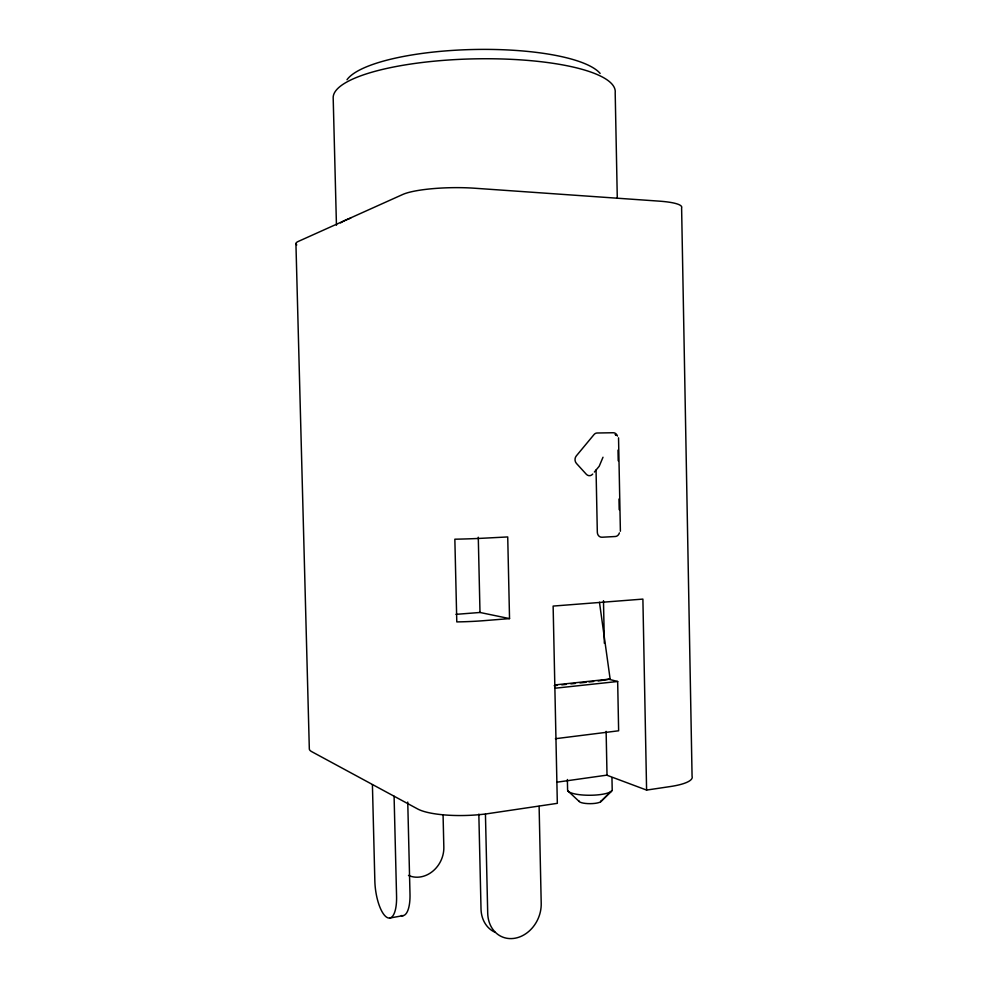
<?xml version="1.0" encoding="UTF-8"?>
<svg xmlns="http://www.w3.org/2000/svg" width="988" height="988" viewBox="0 0 988 988"><rect width="100%" height="100%" fill="white"/><g stroke="black" fill="none" stroke-linecap="round" stroke-linejoin="round"><path stroke-width="1.48" d="M603.001 457.234L599.197 466.274L594.381 472.042M601.124 801.305L611.955 790.622M600.642 801.762L611.029 791.536M599.457 602.235L610.139 679.077L598.172 680.991M389.914 918.013L403.203 915.629M606.126 731.355L607.015 775.259L646.597 790.079L670.148 786.572A49.375 11.313 0.2 0 0 692.069 776.309L681.609 207.925A49.968 8.447 -2.4 0 0 659.095 201.132L474.611 188.226A52.982 9.67 -1.1 0 0 402.721 194.488L298.265 241.443A44.262 6.657 -0.4 0 0 296.783 244.913M557.121 782.163L606.916 775.135M555.392 738.715L618.636 730.787L617.661 681.498L609.25 679.349M554.737 688.253L617.661 681.498M555.17 684.906L610.139 679.077M554.194 685.672L557.232 685.351M561.777 684.857L566.322 684.375M570.879 683.894L575.424 683.412M579.981 682.93L586.045 682.288M589.07 681.955L593.627 681.473M509.536 618.599L484.441 620.625A52.512 6.014 -1.4 0 1 456.789 621.909L454.851 539.201A52.599 3.038 -1.4 0 0 482.576 538.25L507.721 536.941L509.536 618.599L479.995 612.474L455.962 614.351M567.902 790.919L579.129 801.441M372.414 784.682L374.847 881.037A29.64 10.226 82.3 0 0 386.419 917.062A29.64 10.226 82.3 0 0 396.571 896.338L394.089 796.229M336.451 225.227L333.178 97.59A141.074 35.815 -1.3 0 1 476.265 58.823A141.074 35.815 -1.3 0 1 615.191 92.699L617.29 198.366M295.931 243.764L309.318 748.694A43.793 8.929 -2.5 0 0 311.776 751.683L417.628 808.95A52.302 12.918 -1.6 0 0 488.838 813.519L557.331 803.343L553.132 606.076L642.892 599.099L646.597 790.079M443.069 814.767L443.834 847.161A26.972 23.255 -63.4 0 1 408.489 875.43M407.748 802.034L409.995 894.029A29.517 10.411 82.1 0 1 401.35 915.543M485.441 814.161L487.714 913.258A31.085 25.811 -66 0 0 515.131 938.205A31.085 25.811 -66 0 0 541.214 903.44L539.115 806.406M478.278 537.237L479.995 612.474M478.834 814.124L481.02 908.997A30.776 25.639 -65.8 0 0 495.062 932.277M603.483 600.692L604.347 643.287M596.048 470.016L597.32 532.273A5.212 4.483 -86 0 0 601.914 537.237L615.289 536.509A5.187 4.434 -86.1 0 0 619.39 532.89M567.371 779.507L567.594 789.992A22.304 5.335 -0.3 0 0 590.108 795.254A22.304 5.335 -0.3 0 0 612.202 789.696L611.955 777.68M618.537 437.82L620.39 531.235M618.006 450.096L618.216 460.791M618.982 499.002L619.192 509.709M346.998 79.732A129.243 33.876 -1.3 0 1 472.017 49.536A129.243 33.876 -1.3 0 1 600.136 73.433M592.714 474.079A5.236 4.532 -89.6 0 1 586.316 474.277L576.436 463.409A5.261 4.557 89.7 0 1 576.276 455.962L594.01 434.584A5.236 4.508 88.4 0 1 597.172 433.003L613.215 432.744A5.199 4.446 88.5 0 1 617.463 436.091M340.601 222.88A140.679 22.736 -1.3 0 1 350.703 218.138M601.26 800.823A11.152 2.754 -0.2 0 1 590.207 803.664A11.152 2.754 -0.2 0 1 578.956 800.959M615.882 435.103L615.351 434.51L615.882 435.103"/></g></svg>
